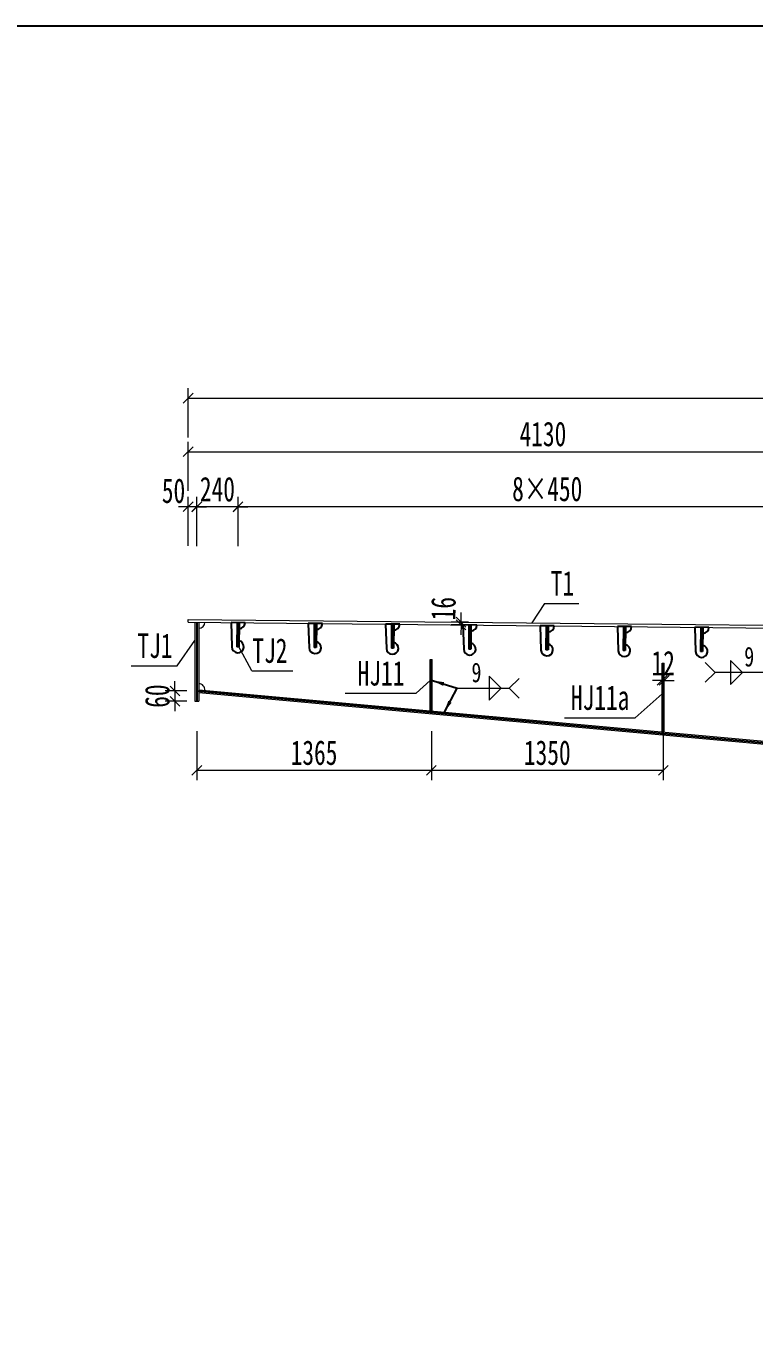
# Model space of a CAD drawing. Header units: millimetres. Extents: x 44597 to 300567, y -113054 to 73044.
# Drawn here: x 95708 to 99946, y -95041 to -87474 of the extents above; entities that cross this region are included whole.
import ezdxf
from ezdxf.enums import TextEntityAlignment as Align

# ---------------------------------------------------------------- set-up
doc = ezdxf.new("R2010")
doc.units = ezdxf.units.MM
doc.layers.get('Defpoints').update_dxf_attribs({"color": 8})
for name, color, linetype, lineweight in [('Dim', 4, 'Continuous', 15), ('文字', 7, 'Continuous', 15), ('细实线', 4, 'Continuous', 15), ('钢板粗线', 1, 'Continuous', 25), ('钢板细线', 6, 'Continuous', 15)]:
    doc.layers.add(name, color=color, linetype=linetype, lineweight=lineweight)
doc.layers.add('Text', color=4, linetype='Continuous')
doc.styles.add('111', font='', dxfattribs={"width": 0.7})
doc.styles.add('BM_Dim', font='', dxfattribs={"width": 0.85})
doc.styles.add('SMEDI', font='', dxfattribs={"width": 0.75})
doc.styles.get("Standard").update_dxf_attribs({"font": ''})
doc.styles.get('111').set_extended_font_data('仿宋_GB2312')
doc.styles.get('BM_Dim').set_extended_font_data('仿宋_GB2312')
doc.styles.get('SMEDI').set_extended_font_data('仿宋_GB2312')
doc.styles.get('Standard').set_extended_font_data('仿宋_GB2312')
doc.dimstyles.new('200', dxfattribs={"dimscale": 0, "dimtxt": 2.5, "dimasz": 1, "dimexe": 1, "dimexo": 1, "dimgap": 0.6, "dimtad": 1, "dimdec": 0, "dimdsep": 46, "dimtxsty": '111', "dimblk": 'OBLIQUE', "dimcen": 0, "dimclrd": 4, "dimclre": 4, "dimclrt": 4, "dimadec": 1, "dimazin": 2, "dimtfac": 1, "dimtdec": 0, "dimtix": 1, "dimtmove": 2, "dimatfit": 3, "dimfxl": 4, "dimfxlon": 1, "dimtolj": 1, "dimlwd": -1, "dimlwe": -1, "dimarcsym": 0})
doc.dimstyles.new('MSteel_1.0_1.0', dxfattribs={"dimtxt": 3, "dimasz": 1.2, "dimexe": 1, "dimexo": 1, "dimgap": 1, "dimtad": 3, "dimtoh": 1, "dimdec": 0, "dimzin": 0, "dimdsep": 46, "dimtxsty": 'Standard', "dimblk": 'ARCHTICK', "dimcen": 0.09, "dimclrd": 3, "dimclre": 3, "dimadec": 0, "dimazin": 0, "dimtfac": 1, "dimtdec": 4, "dimtofl": 0, "dimtmove": 0, "dimatfit": 3, "dimfxl": 1, "dimtolj": 1, "dimtzin": 0, "dimarcsym": 0})

# ---------------------------------------------------------------- blocks, each defined once
blk = doc.blocks.new('_Oblique')
at = {"color": 0, "linetype": 'ByBlock', "lineweight": -2}
blk.add_line((-0.5, -0.5), (0.5, 0.5), dxfattribs=at)
blk = doc.blocks.new('*D2877')
at = {"layer": 'Defpoints', "color": 0, "transparency": 16777216}
for p in [(100782.3, -89951.8), (96652.3, -90481.5), (100782.3, -90969.5)]:
    blk.add_point(p, dxfattribs=at)
at = {"layer": '细实线', "color": 4, "transparency": 16777216}
for p, q in [((96652.3, -90180.3), (96652.3, -89894.6)), ((96652.3, -89951.8), (100782.3, -89951.8)), ((100782.3, -90180.3), (100782.3, -89894.6))]:
    blk.add_line(p, q, dxfattribs=at)
at = {"layer": '细实线', "color": 4, "transparency": 16777216, "xscale": 57.14285714285715, "yscale": 57.14285714285715, "zscale": 57.14285714285715, "rotation": 180}
blk.add_blockref('_Oblique', (96652.3, -89951.8), dxfattribs=at)
at = {"layer": '细实线', "color": 4, "transparency": 16777216, "xscale": 57.14285714285715, "yscale": 57.14285714285715, "zscale": 57.14285714285715}
blk.add_blockref('_Oblique', (100782.3, -89951.8), dxfattribs=at)
at = {"layer": '细实线', "color": 4, "transparency": 16777216, "insert": (98717.3, -89849.5), "char_height": 142.86, "attachment_point": 5, "style": '111'}
blk.add_mtext('\\A1;4130', dxfattribs=at)
blk = doc.blocks.new('*D2878')
at = {"layer": 'Defpoints', "color": 0, "transparency": 16777216}
for p in [(107152.3, -89640.2), (96652.3, -90058.4), (107152.3, -90954.2)]:
    blk.add_point(p, dxfattribs=at)
at = {"layer": '细实线', "color": 4, "transparency": 16777216}
for p, q in [((96652.3, -89868.7), (96652.3, -89583)), ((107152.3, -89868.7), (107152.3, -89583)), ((96652.3, -89640.2), (107152.3, -89640.2))]:
    blk.add_line(p, q, dxfattribs=at)
at = {"layer": '细实线', "color": 4, "transparency": 16777216, "xscale": 57.14285714285715, "yscale": 57.14285714285715, "zscale": 57.14285714285715, "rotation": 180}
blk.add_blockref('_Oblique', (96652.3, -89640.2), dxfattribs=at)
at = {"layer": '细实线', "color": 4, "transparency": 16777216, "xscale": 57.14285714285715, "yscale": 57.14285714285715, "zscale": 57.14285714285715}
blk.add_blockref('_Oblique', (107152.3, -89640.2), dxfattribs=at)
at = {"layer": '细实线', "color": 4, "transparency": 16777216, "insert": (101902.3, -89537.9), "char_height": 142.86, "attachment_point": 5, "style": '111'}
blk.add_mtext('\\A1;10500', dxfattribs=at)
blk = doc.blocks.new('*D2880')
at = {"layer": 'Defpoints', "color": 0, "transparency": 16777216}
for p in [(96702.3, -91363.6), (98067.8, -91387.6), (96702.3, -91806.7)]:
    blk.add_point(p, dxfattribs=at)
at = {"layer": '细实线', "color": 4, "transparency": 16777216}
for p, q in [((96702.3, -91578.1), (96702.3, -91863.9)), ((98067.8, -91578.1), (98067.8, -91863.9)), ((98067.8, -91806.7), (96702.3, -91806.7))]:
    blk.add_line(p, q, dxfattribs=at)
at = {"layer": '细实线', "color": 4, "transparency": 16777216, "xscale": 57.14285714285715, "yscale": 57.14285714285715, "zscale": 57.14285714285715, "rotation": 180}
blk.add_blockref('_Oblique', (96702.3, -91806.7), dxfattribs=at)
at = {"layer": '细实线', "color": 4, "transparency": 16777216, "xscale": 57.14285714285715, "yscale": 57.14285714285715, "zscale": 57.14285714285715}
blk.add_blockref('_Oblique', (98067.8, -91806.7), dxfattribs=at)
at = {"layer": '细实线', "color": 4, "transparency": 16777216, "insert": (97385, -91704.5), "char_height": 142.86, "attachment_point": 5, "style": '111'}
blk.add_mtext('\\A1;1365', dxfattribs=at)
blk = doc.blocks.new('_ArchTick')
at = {"color": 0, "linetype": 'ByBlock', "const_width": 0.15}
blk.add_lwpolyline([(-0.5, -0.5), (0.5, 0.5)], dxfattribs=at)
blk = doc.blocks.new('角焊缝1')
at = {"layer": 'Dim'}
blk.add_line((-3101.17, 370.22), (-3106.48, 370.22), dxfattribs=at)
blk.add_lwpolyline([(-3107.48, 369.22), (-3106.48, 370.22), (-3107.48, 371.22)], dxfattribs=at)
blk.add_lwpolyline([(-3104.91, 371.45), (-3104.91, 368.99), (-3103.68, 370.22)], close=True, dxfattribs=at)
blk = doc.blocks.new('角焊缝2')
at = {"layer": 'Dim'}
blk.add_line((-3138.01, 370.22), (-3132.7, 370.22), dxfattribs=at)
blk.add_lwpolyline([(-3134.75, 371.45), (-3134.75, 368.99), (-3133.52, 370.22)], close=True, dxfattribs=at)
blk.add_lwpolyline([(-3131.7, 369.22), (-3132.7, 370.22), (-3131.7, 371.22)], dxfattribs=at)
blk = doc.blocks.new('*D2884')
at = {"layer": 'Defpoints', "color": 0, "transparency": 16777216}
for p in [(98067.8, -91387.6), (99417.8, -91457.2), (98067.8, -91806.7)]:
    blk.add_point(p, dxfattribs=at)
at = {"layer": '细实线', "color": 4, "transparency": 16777216}
for p, q in [((98067.8, -91578.1), (98067.8, -91863.9)), ((99417.8, -91578.1), (99417.8, -91863.9)), ((99417.8, -91806.7), (98067.8, -91806.7))]:
    blk.add_line(p, q, dxfattribs=at)
at = {"layer": '细实线', "color": 4, "transparency": 16777216, "xscale": 57.14285714285715, "yscale": 57.14285714285715, "zscale": 57.14285714285715, "rotation": 180}
blk.add_blockref('_Oblique', (98067.8, -91806.7), dxfattribs=at)
at = {"layer": '细实线', "color": 4, "transparency": 16777216, "xscale": 57.14285714285715, "yscale": 57.14285714285715, "zscale": 57.14285714285715}
blk.add_blockref('_Oblique', (99417.8, -91806.7), dxfattribs=at)
at = {"layer": '细实线', "color": 4, "transparency": 16777216, "insert": (98742.8, -91704.5), "char_height": 142.86, "attachment_point": 5, "style": '111'}
blk.add_mtext('\\A1;1350', dxfattribs=at)
blk = doc.blocks.new('*D2885')
at = {"layer": 'Defpoints', "color": 0, "transparency": 16777216}
for p in [(99411.5, -91316.7), (99423.5, -91283.1), (99423.5, -91316.7)]:
    blk.add_point(p, dxfattribs=at)
at = {"layer": '细实线', "color": 4, "transparency": 16777216}
for p, q in [((99411.5, -91283.1), (99411.5, -91225.9)), ((99423.5, -91283.1), (99423.5, -91225.9)), ((99411.5, -91283.1), (99354.4, -91283.1)), ((99411.5, -91283.1), (99423.5, -91283.1)), ((99423.5, -91283.1), (99480.7, -91283.1))]:
    blk.add_line(p, q, dxfattribs=at)
at = {"layer": '细实线', "color": 4, "transparency": 16777216, "xscale": 57.14285714285715, "yscale": 57.14285714285715, "zscale": 57.14285714285715}
blk.add_blockref('_Oblique', (99411.5, -91283.1), dxfattribs=at)
at = {"layer": '细实线', "color": 4, "transparency": 16777216, "xscale": 57.14285714285715, "yscale": 57.14285714285715, "zscale": 57.14285714285715, "rotation": 180}
blk.add_blockref('_Oblique', (99423.5, -91283.1), dxfattribs=at)
at = {"layer": '细实线', "color": 4, "transparency": 16777216, "insert": (99417.5, -91182.4), "char_height": 142.86, "attachment_point": 5, "style": '111'}
blk.add_mtext('\\A1;12', dxfattribs=at)
blk = doc.blocks.new('*D2886')
at = {"layer": 'Defpoints', "color": 0, "transparency": 16777216}
for p in [(96702.3, -91344.2), (96575.1, -91404.6), (96702.3, -91404.6)]:
    blk.add_point(p, dxfattribs=at)
at = {"layer": '细实线', "color": 4, "transparency": 16777216}
for p, q in [((96575.1, -91344.2), (96575.1, -91287.1)), ((96645.2, -91344.2), (96518, -91344.2)), ((96575.1, -91344.2), (96575.1, -91404.6)), ((96645.2, -91404.6), (96518, -91404.6)), ((96575.1, -91404.6), (96575.1, -91461.8))]:
    blk.add_line(p, q, dxfattribs=at)
at = {"layer": '细实线', "color": 4, "transparency": 16777216, "xscale": 57.14285714285715, "yscale": 57.14285714285715, "zscale": 57.14285714285715}
for p, rotation in [((96575.1, -91344.2), 270), ((96575.1, -91404.6), 90)]:
    blk.add_blockref('_Oblique', p, dxfattribs=dict(at, rotation=rotation))
at = {"layer": '细实线', "color": 4, "transparency": 16777216, "insert": (96472.9, -91374.4), "char_height": 142.86, "attachment_point": 5, "rotation": 90, "style": '111'}
blk.add_mtext('\\A1;60', dxfattribs=at)
blk = doc.blocks.new('12-140加劲 有过焊孔')
at = {"layer": 'Defpoints'}
blk.add_line((0, 0), (0, 140), dxfattribs=at)
at = {"layer": '钢板粗线', "color": 7}
for p, q in [((-6, 0), (-6, 140)), ((-6, 140), (6, 140)), ((6, 0), (6, 140)), ((41, 0), (35, 141.5)), ((-41, 0), (41, 0))]:
    blk.add_line(p, q, dxfattribs=at)
for centre, start, end in [((0, 140), 2.44105, 260.12911), ((-6, 0), 90, 180)]:
    blk.add_arc(centre, 35, start, end, dxfattribs=at)
blk = doc.blocks.new('*D2890')
at = {"layer": 'Defpoints', "color": 0, "transparency": 16777216}
for p in [(100542.5, -90271.5), (96942.5, -90947), (100542.5, -90983.5)]:
    blk.add_point(p, dxfattribs=at)
at = {"layer": '细实线', "color": 4, "transparency": 16777216}
for p, q in [((96942.5, -90500.1), (96942.5, -90214.4)), ((100542.5, -90500.1), (100542.5, -90214.4)), ((96942.5, -90271.5), (100542.5, -90271.5))]:
    blk.add_line(p, q, dxfattribs=at)
at = {"layer": '细实线', "color": 4, "transparency": 16777216, "xscale": 57.14285714285715, "yscale": 57.14285714285715, "zscale": 57.14285714285715, "rotation": 180}
blk.add_blockref('_Oblique', (96942.5, -90271.5), dxfattribs=at)
at = {"layer": '细实线', "color": 4, "transparency": 16777216, "xscale": 57.14285714285715, "yscale": 57.14285714285715, "zscale": 57.14285714285715}
blk.add_blockref('_Oblique', (100542.5, -90271.5), dxfattribs=at)
at = {"layer": '细实线', "color": 4, "transparency": 16777216, "insert": (98742.5, -90169.3), "char_height": 142.86, "attachment_point": 5, "style": '111'}
blk.add_mtext('\\A1;8×450', dxfattribs=at)
blk = doc.blocks.new('*D2892')
at = {"layer": 'Defpoints', "color": 0, "transparency": 16777216}
for p in [(98341.9, -90945), (98240.5, -90960), (98341.8, -90961)]:
    blk.add_point(p, dxfattribs=at)
at = {"layer": '细实线', "color": 4, "transparency": 16777216}
for p, q in [((98284.8, -90944.5), (98183.6, -90943.5)), ((98240.7, -90944), (98240.5, -90960)), ((98240.7, -90944), (98241.3, -90886.9)), ((98284.6, -90960.5), (98183.4, -90959.5)), ((98240.5, -90960), (98240, -91017.2))]:
    blk.add_line(p, q, dxfattribs=at)
at = {"layer": '细实线', "color": 4, "transparency": 16777216, "xscale": 57.1428571428572, "yscale": 57.1428571428572, "zscale": 57.1428571428572}
for p, rotation in [((98240.5, -90960), 89.42629083929008), ((98240.7, -90944), 269.4262908392901)]:
    blk.add_blockref('_Oblique', p, dxfattribs=dict(at, rotation=rotation))
at = {"layer": '细实线', "color": 4, "transparency": 16777216, "insert": (98138.4, -90865.1), "char_height": 142.86, "attachment_point": 5, "rotation": 89.42629, "style": '111'}
blk.add_mtext('\\A1;16', dxfattribs=at)
blk = doc.blocks.new('*D2894')
at = {"layer": 'Defpoints', "color": 0, "transparency": 16777216}
for p in [(96702.3, -90273), (96702.3, -90944.6), (96942.5, -90947)]:
    blk.add_point(p, dxfattribs=at)
at = {"layer": '细实线', "color": 4, "transparency": 16777216}
for p, q in [((96702.3, -90501.6), (96702.3, -90215.9)), ((96942.5, -90501.6), (96942.5, -90215.9)), ((96702.3, -90273), (96645.2, -90273)), ((96942.5, -90273), (96702.3, -90273)), ((96942.5, -90273), (96999.7, -90273))]:
    blk.add_line(p, q, dxfattribs=at)
at = {"layer": '细实线', "color": 4, "transparency": 16777216, "xscale": 57.14285714285715, "yscale": 57.14285714285715, "zscale": 57.14285714285715}
blk.add_blockref('_Oblique', (96702.3, -90273), dxfattribs=at)
at = {"layer": '细实线', "color": 4, "transparency": 16777216, "xscale": 57.14285714285715, "yscale": 57.14285714285715, "zscale": 57.14285714285715, "rotation": 180}
blk.add_blockref('_Oblique', (96942.5, -90273), dxfattribs=at)
at = {"layer": '细实线', "color": 4, "transparency": 16777216, "insert": (96822.4, -90170.8), "char_height": 142.86, "attachment_point": 5, "style": '111'}
blk.add_mtext('\\A1;240', dxfattribs=at)
blk = doc.blocks.new('*D2895')
at = {"layer": 'Defpoints', "color": 0, "transparency": 16777216}
for p in [(96652.3, -90272), (96652.3, -90944.1), (96702.3, -90950.5)]:
    blk.add_point(p, dxfattribs=at)
at = {"layer": '细实线', "color": 4, "transparency": 16777216}
for p, q in [((96652.3, -90500.6), (96652.3, -90214.9)), ((96702.3, -90500.6), (96702.3, -90214.9)), ((96652.3, -90272), (96595.2, -90272)), ((96702.3, -90272), (96652.3, -90272)), ((96702.3, -90272), (96759.4, -90272))]:
    blk.add_line(p, q, dxfattribs=at)
at = {"layer": '细实线', "color": 4, "transparency": 16777216, "xscale": 57.14285714285715, "yscale": 57.14285714285715, "zscale": 57.14285714285715}
blk.add_blockref('_Oblique', (96652.3, -90272), dxfattribs=at)
at = {"layer": '细实线', "color": 4, "transparency": 16777216, "xscale": 57.14285714285715, "yscale": 57.14285714285715, "zscale": 57.14285714285715, "rotation": 180}
blk.add_blockref('_Oblique', (96702.3, -90272), dxfattribs=at)
at = {"layer": '细实线', "color": 4, "transparency": 16777216, "insert": (96566.8, -90179.9), "char_height": 142.86, "attachment_point": 5, "style": '111'}
blk.add_mtext('\\A1;50', dxfattribs=at)

msp = doc.modelspace()

# ---------------------------------------------------------------- linework, layer by layer
at = {"layer": 'Defpoints'}
for p, q in [((96702.3, -90944.6), (96702.3, -91404.6)), ((98067.5, -91460.6), (98067.5, -91160.6)), ((99417.5, -91583.5), (99417.5, -91183.5)), ((96702.3, -91344.2), (101543.2, -91785.2))]:
    msp.add_line(p, q, dxfattribs=at)
msp.add_lwpolyline([(91566.6, -87474.1), (113566.6, -87474.1), (113566.6, -102091.3), (91566.6, -102091.3)], close=True, dxfattribs=at)
at = {"layer": '细实线'}
for p, q in [((98726.1, -90834.9), (98653.3, -90948.2)), ((98726.1, -90834.9), (98925.6, -90834.9)), ((96588.2, -91198.2), (96690.3, -91050.9)), ((97022.9, -91226.8), (96942.5, -91080.1)), ((96319.4, -91198.2), (96588.2, -91198.2)), ((97022.9, -91226.8), (97260.9, -91226.8)), ((97978.9, -91356.4), (98061.5, -91282.9)), ((97566.9, -91356.4), (97978.9, -91356.4)), ((99254.7, -91500.4), (99411.5, -91360.9)), ((98842.7, -91500.4), (99254.7, -91500.4))]:
    msp.add_line(p, q, dxfattribs=at)
at = {"layer": '钢板细线'}
for p, q in [((96652.3, -90944.1), (96652.3, -90928.1)), ((96690.3, -90944.5), (96690.3, -91404.6)), ((96714.3, -90944.7), (96714.3, -91404.6)), ((98061.5, -91460), (98061.5, -91160.6)), ((98061.5, -91160.6), (98073.5, -91160.6)), ((98073.5, -91461.1), (98073.5, -91160.6)), ((99411.5, -91583), (99411.5, -91183.5)), ((99411.5, -91183.5), (99423.5, -91183.5)), ((99423.5, -91584.1), (99423.5, -91183.5)), ((96714.3, -91337.3), (101514.3, -91774.5)), ((96714.3, -91353.4), (101530.5, -91792.1)), ((96690.3, -91404.6), (96714.3, -91404.6))]:
    msp.add_line(p, q, dxfattribs=at)
for points in [[(96652.3, -90928.1), (102952.3, -90991.2), (107790.4, -90918.6)], [(96652.3, -90944.1), (102952.4, -91007.2), (107790.4, -90934.6)]]:
    msp.add_lwpolyline(points, dxfattribs=at)
for centre, start, end in [((96714.3, -90944.7), 270, 359.42629), ((96714.3, -91337.3), 354.79552, 90)]:
    msp.add_arc(centre, 35, start, end, dxfattribs=at)

# ---------------------------------------------------------------- block references
at = {"layer": '细实线', "rotation": 179.4262908401}
for p in [(96942.5, -90947), (97392.5, -90951.5), (97842.5, -90956), (98292.5, -90960.5), (98742.5, -90965.1), (99192.5, -90969.6), (99642.5, -90974.1)]:
    msp.add_blockref('12-140加劲 有过焊孔', p, dxfattribs=at)
at = {"layer": '细实线', "color": 8, "xscale": 57.1428571428572, "yscale": 57.1428571428572, "zscale": 57.1428571428572}
for name, p in [('角焊缝1', (277232.7, -112392.1)), ('角焊缝2', (277532.6, -112484.1))]:
    msp.add_blockref(name, p, dxfattribs=at)

# ---------------------------------------------------------------- texts
at = {"layer": 'Text', "style": 'SMEDI', "width": 0.75}
for p in [(99889.2, -91144.5), (98301.2, -91236.5)]:
    msp.add_text('9', height=114.3, dxfattribs=at).set_placement(p, align=Align.MIDDLE_LEFT)
at = {"layer": '文字', "style": 'BM_Dim', "width": 0.7}
for s, p in [('T1', (98831, -90831.9)), ('TJ1', (96458.9, -91195.2)), ('TJ2', (97127.9, -91223.8)), ('HJ11', (97774.5, -91355.8)), ('HJ11a', (99050.3, -91497.4))]:
    msp.add_text(s, height=142.86, dxfattribs=at).set_placement(p, align=Align.BOTTOM_CENTER)

# ---------------------------------------------------------------- dimensions: what is measured, and where the dimension line sits
at = {"layer": '细实线'}
for base, p1, p2, override, picture, middle in [((107152.3, -89640.2), (96652.3, -90058.4), (107152.3, -90954.2), {"dimscale": 57.142857, "dimtxsty": '111', "dimblk": 'Oblique'}, '*D2878', (101902.3, -89537.9)), ((100782.3, -89951.8), (96652.3, -90481.5), (100782.3, -90969.5), {"dimscale": 57.142857, "dimtxsty": '111', "dimblk": 'Oblique'}, '*D2877', (98717.3, -89849.5)), ((96702.3, -90273), (96942.5, -90947), (96702.3, -90944.6), {"dimscale": 57.142857, "dimblk": 'Oblique'}, '*D2894', (96822.4, -90170.8)), ((96702.3007, -91806.7092), (98067.7751, -91387.6377), (96702.3007, -91363.558), {"dimscale": 57.142857, "dimblk": 'Oblique'}, '*D2880', (97385.0379, -91704.4699)), ((98067.8, -91806.7), (99417.8, -91457.2), (98067.8, -91387.6), {"dimscale": 57.142857, "dimblk": 'Oblique'}, '*D2884', (98742.8, -91704.5))]:
    dim = msp.add_linear_dim(base=base, p1=p1, p2=p2, dimstyle='200', override=override, dxfattribs=at)
    dim.commit()
    dim.dimension.update_dxf_attribs({"geometry": picture, "text_midpoint": middle})
dim = msp.add_linear_dim(base=(96652.3, -90272), p1=(96702.3, -90950.5), p2=(96652.3, -90944.1), dimstyle='200', override={"dimscale": 57.142857, "dimblk": 'Oblique'}, dxfattribs=at)
dim.commit()
dim.dimension.update_dxf_attribs({"geometry": '*D2895', "text_midpoint": (96566.8, -90179.9), "dimtype": 160})
dim = msp.add_linear_dim(base=(100542.5, -90271.5), p1=(96942.5, -90947), p2=(100542.5, -90983.5), text='8×450', dimstyle='200', override={"dimscale": 57.142857, "dimtxsty": '111', "dimblk": 'Oblique'}, dxfattribs=at)
dim.commit()
dim.dimension.update_dxf_attribs({"geometry": '*D2890', "text_midpoint": (98742.5, -90169.3)})
dim = msp.add_linear_dim(base=(98240.5, -90960), p1=(98341.9, -90945), p2=(98341.8, -90961), angle=269.42629, dimstyle='200', override={"dimscale": 57.142857}, dxfattribs=at)
dim.commit()
dim.dimension.update_dxf_attribs({"geometry": '*D2892', "text_midpoint": (98138.4, -90865.1), "dimtype": 161})
dim = msp.add_aligned_dim(p1=(99411.5, -91316.7), p2=(99423.5, -91316.7), distance=33.6, dimstyle='200', override={"dimscale": 57.142857, "dimblk": 'Oblique'}, dxfattribs=at)
dim.commit()
dim.dimension.update_dxf_attribs({"geometry": '*D2885', "text_midpoint": (99417.5, -91182.4)})
dim = msp.add_linear_dim(base=(96575.1, -91404.6), p1=(96702.3, -91344.2), p2=(96702.3, -91404.6), angle=90, dimstyle='200', override={"dimscale": 57.142857, "dimblk": 'Oblique'}, dxfattribs=at)
dim.commit()
dim.dimension.update_dxf_attribs({"geometry": '*D2886', "text_midpoint": (96472.9, -91374.4)})

# ---------------------------------------------------------------- leaders
at = {"layer": 'Dim'}
for points in [[(98074.1, -91283.9), (98217.8, -91328.5)], [(98143.6, -91467.5), (98217.8, -91328.5)]]:
    msp.add_leader(points, dimstyle='MSteel_1.0_1.0', override={"dimscale": 57.142857, "dimclrd": 256}, dxfattribs=at)

doc.saveas('drawing.dxf')
